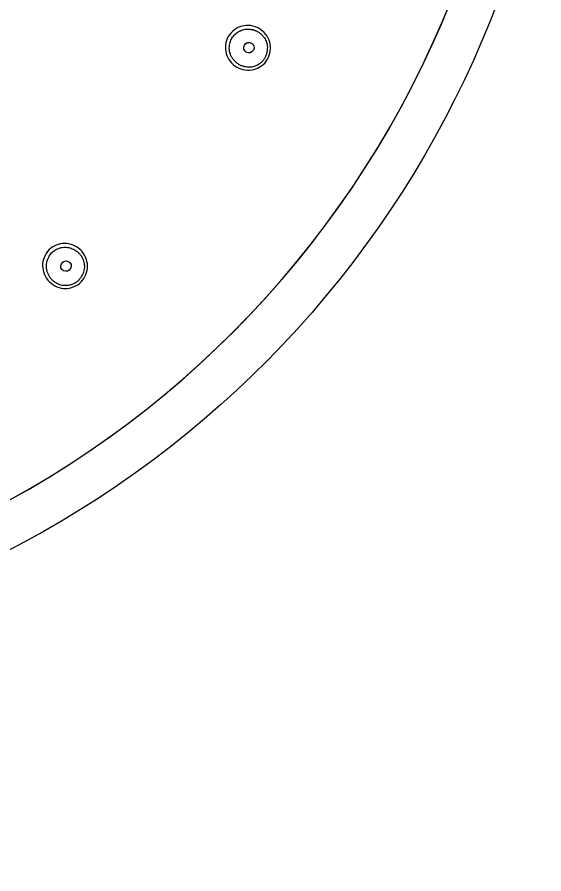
# Model space of a CAD drawing. Header units: inches. Extents: x 1105 to 1525, y -292 to 302.
# Drawn here: x 1251.27 to 1281.05, y -44.83 to 3.56 of the extents above; entities that cross this region are included whole.
import ezdxf

# ---------------------------------------------------------------- set-up
doc = ezdxf.new("R2010")
doc.units = ezdxf.units.IN
doc.header["$LTSCALE"] = 2.42
doc.header["$MEASUREMENT"] = 0
doc.header["$PDMODE"] = 3
doc.header["$PDSIZE"] = 0.3125
doc.layers.get('0').update_dxf_attribs({"linetype": 'CONTINUOUS'})
doc.layers.get('Defpoints').update_dxf_attribs({"linetype": 'CONTINUOUS'})
doc.layers.add('DIM', color=3, linetype='CONTINUOUS', lineweight=18)
doc.styles.get("Standard").update_dxf_attribs({"font": 'arial.ttf', "width": 0.8})
doc.dimstyles.new('ISO-25', dxfattribs={"dimtxt": 5, "dimasz": 2.5, "dimexe": 1.25, "dimexo": 0.625, "dimgap": 2, "dimtad": 1, "dimtih": 1, "dimtoh": 1, "dimdec": 1, "dimdsep": 46, "dimtxsty": 'Standard', "dimcen": 0, "dimclrd": 3, "dimclre": 3, "dimclrt": 4, "dimadec": 0, "dimazin": 0, "dimtfac": 1, "dimtdec": 1, "dimtmove": 0, "dimatfit": 3, "dimfxl": 1, "dimarcsym": 0})

# ---------------------------------------------------------------- blocks, each defined once
blk = doc.blocks.new('*D37')
at = {"layer": 'Defpoints', "color": 0, "transparency": 16777216}
for p in [(1228.664, 82.988), (1322.64, 82.988), (1224.209, -176.481)]:
    blk.add_point(p, dxfattribs=at)
at = {"layer": 'DIM', "color": 3, "lineweight": -2, "transparency": 16777216}
for p, q in [((1229.289, 82.988), (1323.89, 82.988)), ((1322.64, 77.988), (1322.64, -42.193)), ((1322.64, -171.481), (1322.64, -51.299)), ((1224.834, -176.481), (1323.89, -176.481))]:
    blk.add_line(p, q, dxfattribs=at)
at = {"layer": 'DIM', "color": 3, "transparency": 16777216}
for points in [[(1321.806, 77.988), (1323.473, 77.988), (1322.64, 82.988)], [(1321.806, -171.481), (1323.473, -171.481), (1322.64, -176.481)]]:
    blk.add_solid(points, dxfattribs=at)
at = {"layer": 'DIM', "color": 4, "transparency": 16777216, "insert": (1322.64, -46.746), "char_height": 5, "attachment_point": 5}
blk.add_mtext('259.5', dxfattribs=at)

msp = doc.modelspace()

# ---------------------------------------------------------------- linework, layer by layer
at = {"linetype": 'Continuous', "lineweight": 18, "extrusion": (0, 0, -1)}
msp.add_arc((-1224.209, 24.988), 58, 294.41167, 245.59923, dxfattribs=at)
at = {"linetype": 'Continuous', "lineweight": 13}
msp.add_arc((1224.209, 24.988), 55.5, 271.8113, 180, dxfattribs=at)
at = {"linetype": 'Continuous', "lineweight": 18}
msp.add_arc((1224.209, 24.988), 55.5, 271.8097, 268.1903, dxfattribs=at)
for centre, major_axis in [((1264.374, 1.841), (-0.15, -0.26)), ((1254.034, -10.501), (-0.23, -0.193))]:
    msp.add_ellipse(centre, major_axis=major_axis, ratio=0.972215, dxfattribs=at)
at = {"linetype": 'Continuous', "lineweight": 13}
for points in [[(1265.053, 0.788), (1264.931, 0.704), (1264.797, 0.639), (1264.35, 0.523), (1263.967, 0.576), (1263.409, 0.899), (1263.172, 1.206), (1263.003, 1.823), (1263.052, 2.198), (1263.367, 2.744), (1263.667, 2.974), (1264.289, 3.137), (1264.671, 3.085), (1265.234, 2.759), (1265.469, 2.452), (1265.637, 1.837), (1265.586, 1.458), (1265.342, 1.036), (1265.208, 0.896), (1265.053, 0.788)], [(1254.313, -11.722), (1254.17, -11.76), (1254.021, -11.774), (1253.561, -11.73), (1253.22, -11.55), (1252.806, -11.056), (1252.688, -10.686), (1252.74, -10.049), (1252.914, -9.712), (1253.397, -9.307), (1253.758, -9.194), (1254.398, -9.254), (1254.739, -9.433), (1255.157, -9.932), (1255.273, -10.301), (1255.22, -10.936), (1255.043, -11.275), (1254.669, -11.588), (1254.496, -11.674), (1254.313, -11.722)]]:
    msp.add_open_spline(points, degree=3, knots=[0, 0, 0, 0, 0.054833, 0.054833, 0.179833, 0.179833, 0.304833, 0.304833, 0.429833, 0.429833, 0.554833, 0.554833, 0.679833, 0.679833, 0.804833, 0.804833, 0.929833, 0.929833, 1, 1, 1, 1], dxfattribs=at)
at = {"linetype": 'Continuous', "lineweight": 18}
for points in [[(1264.979, 0.928), (1265.002, 0.945), (1265.047, 0.98), (1265.11, 1.037), (1265.167, 1.099), (1265.218, 1.164), (1265.264, 1.234), (1265.304, 1.308), (1265.338, 1.386), (1265.366, 1.468), (1265.388, 1.554), (1265.408, 1.662), (1265.42, 1.791), (1265.416, 1.935), (1265.393, 2.073), (1265.351, 2.205), (1265.29, 2.331), (1265.227, 2.426), (1265.171, 2.494), (1265.131, 2.54), (1265.089, 2.583), (1265.045, 2.623), (1264.999, 2.66), (1264.952, 2.694), (1264.903, 2.726), (1264.852, 2.755), (1264.799, 2.781), (1264.745, 2.804), (1264.689, 2.825), (1264.631, 2.842), (1264.572, 2.857), (1264.484, 2.875), (1264.368, 2.888), (1264.227, 2.886), (1264.089, 2.865), (1263.956, 2.825), (1263.828, 2.766), (1263.706, 2.69), (1263.594, 2.6), (1263.496, 2.497), (1263.416, 2.383), (1263.353, 2.259), (1263.306, 2.124), (1263.276, 1.972), (1263.264, 1.809), (1263.279, 1.639), (1263.322, 1.477), (1263.392, 1.322), (1263.471, 1.201), (1263.545, 1.111), (1263.604, 1.048), (1263.666, 0.991), (1263.731, 0.939), (1263.8, 0.893), (1263.872, 0.853), (1263.947, 0.818), (1264.025, 0.789), (1264.107, 0.765), (1264.209, 0.744), (1264.331, 0.73), (1264.469, 0.732), (1264.604, 0.753), (1264.735, 0.793), (1264.861, 0.851), (1264.94, 0.901), (1264.979, 0.928)], [(1254.291, -11.565), (1254.319, -11.557), (1254.373, -11.54), (1254.452, -11.507), (1254.526, -11.469), (1254.597, -11.425), (1254.664, -11.375), (1254.726, -11.319), (1254.785, -11.258), (1254.839, -11.19), (1254.89, -11.117), (1254.946, -11.022), (1255.001, -10.906), (1255.046, -10.769), (1255.072, -10.631), (1255.077, -10.492), (1255.063, -10.354), (1255.036, -10.243), (1255.008, -10.159), (1254.985, -10.103), (1254.96, -10.048), (1254.933, -9.995), (1254.902, -9.945), (1254.87, -9.896), (1254.834, -9.85), (1254.796, -9.805), (1254.756, -9.763), (1254.713, -9.722), (1254.667, -9.684), (1254.619, -9.648), (1254.568, -9.613), (1254.492, -9.567), (1254.388, -9.515), (1254.254, -9.468), (1254.118, -9.441), (1253.979, -9.433), (1253.838, -9.444), (1253.698, -9.474), (1253.561, -9.52), (1253.435, -9.584), (1253.32, -9.663), (1253.218, -9.758), (1253.128, -9.869), (1253.048, -10.002), (1252.981, -10.151), (1252.937, -10.316), (1252.922, -10.483), (1252.934, -10.653), (1252.968, -10.793), (1253.006, -10.903), (1253.04, -10.982), (1253.079, -11.057), (1253.123, -11.128), (1253.171, -11.195), (1253.225, -11.258), (1253.284, -11.316), (1253.347, -11.37), (1253.416, -11.42), (1253.505, -11.475), (1253.614, -11.53), (1253.745, -11.575), (1253.879, -11.602), (1254.015, -11.609), (1254.154, -11.597), (1254.245, -11.578), (1254.291, -11.565)]]:
    msp.add_open_spline(points, degree=3, knots=[0, 0, 0, 0, 0.012643, 0.025015, 0.037203, 0.049295, 0.061385, 0.073564, 0.085922, 0.098545, 0.111515, 0.124906, 0.146872, 0.167908, 0.188379, 0.208679, 0.229213, 0.250373, 0.259612, 0.268709, 0.277687, 0.286569, 0.29538, 0.304147, 0.312893, 0.321647, 0.330432, 0.339276, 0.348203, 0.357237, 0.366403, 0.375722, 0.397463, 0.418362, 0.438776, 0.459088, 0.479687, 0.500944, 0.522196, 0.542662, 0.562752, 0.582899, 0.603531, 0.62505, 0.650607, 0.675301, 0.699794, 0.724762, 0.750845, 0.764026, 0.776904, 0.78954, 0.802003, 0.814362, 0.826688, 0.839052, 0.851528, 0.864183, 0.877084, 0.89839, 0.918878, 0.938903, 0.958845, 0.979088, 1, 1, 1, 1], dxfattribs=at)

# ---------------------------------------------------------------- dimensions: what is measured, and where the dimension line sits
at = {"layer": 'DIM'}
dim = msp.add_linear_dim(base=(1322.64, 82.988), p1=(1224.209, -176.481), p2=(1228.664, 82.988), angle=90, dimstyle='ISO-25', override={"dimasz": 5, "dimtad": 0}, dxfattribs=at)
dim.commit()
dim.dimension.update_dxf_attribs({"geometry": '*D37', "text_midpoint": (1322.64, -46.746)})

doc.saveas('drawing.dxf')
